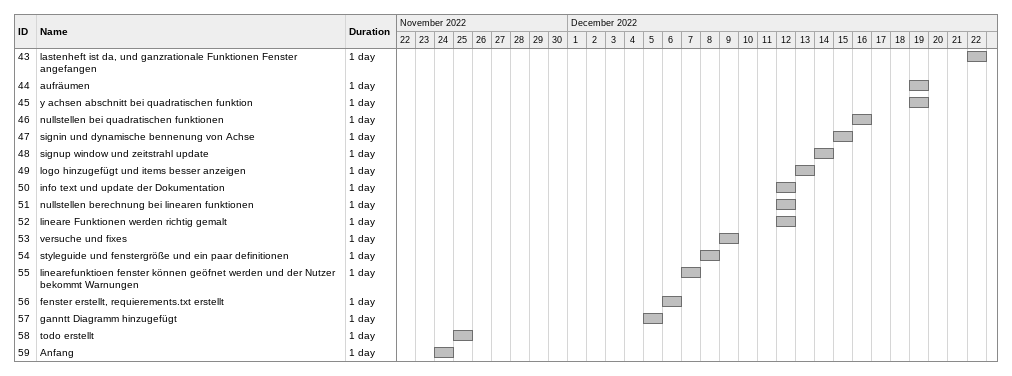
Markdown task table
| ID | Task | Duration | Start | Finish |
|---|---|---|---|---|
| 43 | lastenheft ist da, und ganzrationale Funktionen Fenster angefangen | 1d | 2022-12-22 | 2022-12-22 |
| 44 | aufräumen | 1d | 2022-12-19 | 2022-12-19 |
| 45 | y achsen abschnitt bei quadratischen funktion | 1d | 2022-12-19 | 2022-12-19 |
| 46 | nullstellen bei quadratischen funktionen | 1d | 2022-12-16 | 2022-12-16 |
| 47 | signin und dynamische bennenung von Achse | 1d | 2022-12-15 | 2022-12-15 |
| 48 | signup window und zeitstrahl update | 1d | 2022-12-14 | 2022-12-14 |
| 49 | logo hinzugefügt und items besser anzeigen | 1d | 2022-12-13 | 2022-12-13 |
| 50 | info text und update der Dokumentation | 1d | 2022-12-12 | 2022-12-12 |
| 51 | nullstellen berechnung bei linearen funktionen | 1d | 2022-12-12 | 2022-12-12 |
| 52 | lineare Funktionen werden richtig gemalt | 1d | 2022-12-12 | 2022-12-12 |
| 53 | versuche und fixes | 1d | 2022-12-09 | 2022-12-09 |
| 54 | styleguide und fenstergröße und ein paar definitionen | 1d | 2022-12-08 | 2022-12-08 |
| 55 | linearefunktioen fenster können geöfnet werden und der Nutzer bekommt Warnungen | 1d | 2022-12-07 | 2022-12-07 |
| 56 | fenster erstellt, requierements.txt erstellt | 1d | 2022-12-06 | 2022-12-06 |
| 57 | ganntt Diagramm hinzugefügt | 1d | 2022-12-05 | 2022-12-05 |
| 58 | todo erstellt | 1d | 2022-11-25 | 2022-11-25 |
| 59 | Anfang | 1d | 2022-11-24 | 2022-11-24 |
